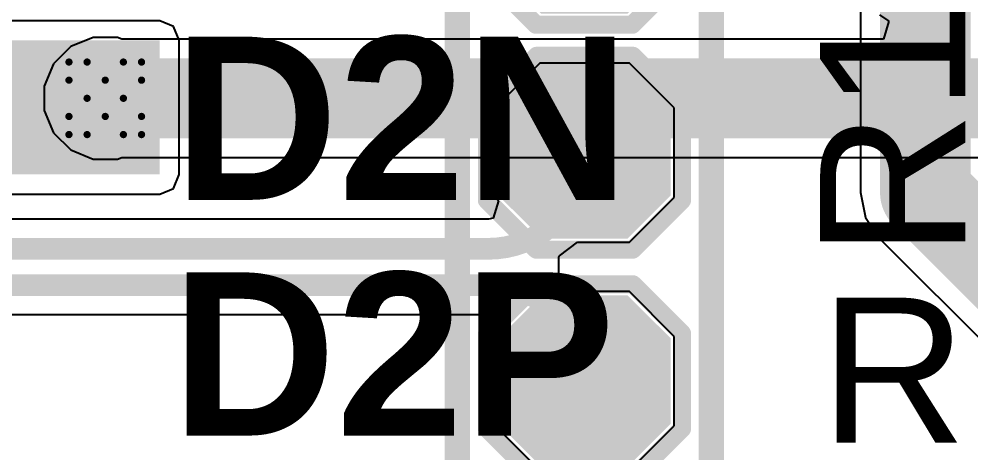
# Model space of a CAD drawing. Header units: inches. Extents: x -0.2 to 17.4, y -0.2 to 2.6.
# Drawn here: x 1.3772 to 1.6396, y 0.2752 to 0.3949 of the extents above; entities that cross this region are included whole.
import ezdxf

# ---------------------------------------------------------------- set-up
doc = ezdxf.new("R2010")
doc.units = ezdxf.units.IN
doc.header["$MEASUREMENT"] = 0
for name, color, linetype in [('Bottom Layer', 5, 'Continuous'), ('Drill Drawing', 1, 'Continuous'), ('Top Layer', 1, 'Continuous'), ('Top Overlay', 2, 'Continuous'), ('Top Paste', 8, 'Continuous'), ('Top Solder', 216, 'Continuous'), ('Via Holes', 16, 'Continuous')]:
    doc.layers.add(name, color=color, linetype=linetype)
doc.styles.add('Arial', font='', dxfattribs={"height": 0.2})
doc.styles.add('Arial_Bold', font='', dxfattribs={"height": 0.2})
doc.styles.get('Arial').set_extended_font_data('Arial')
doc.styles.get('Arial_Bold').set_extended_font_data('Arial', bold=True)

# ---------------------------------------------------------------- blocks, each defined once
blk = doc.blocks.new('T____________0_5___62')
at = {"layer": 'Top Layer'}
blk.add_hatch(color=1, dxfattribs=at).paths.add_polyline_path([(0.00984, 0.01969), (-0.00984, 0.01969), (-0.01969, 0.00984), (-0.01969, -0.00984), (-0.00984, -0.01969), (0.00984, -0.01969), (0.01969, -0.00984), (0.01969, 0.00984)])
at = {"layer": 'Top Paste'}
blk.add_hatch(color=8, dxfattribs=at).paths.add_polyline_path([(0.00984, 0.01969), (-0.00984, 0.01969), (-0.01969, 0.00984), (-0.01969, -0.00984), (-0.00984, -0.01969), (0.00984, -0.01969), (0.01969, -0.00984), (0.01969, 0.00984)])
at = {"layer": 'Top Solder'}
blk.add_hatch(color=216, dxfattribs=at).paths.add_polyline_path([(0.01184, 0.02369), (-0.01184, 0.02369), (-0.02369, 0.01184), (-0.02369, -0.01184), (-0.01184, -0.02369), (0.01184, -0.02369), (0.02369, -0.01184), (0.02369, 0.01184)])
at = {"layer": 'Top Overlay'}
for points in [[(-0.02684, 0.01312, 0.005, 0.005, 0), (-0.01321, 0.02675, 0.005, 0.005, 0)], [(-0.01321, 0.02675, 0.005, 0.005, 0), (0.01325, 0.02675, 0.005, 0.005, 0)], [(0.01325, 0.02675, 0.005, 0.005, 0), (0.02692, 0.01308, 0.005, 0.005, 0)], [(-0.02684, -0.01316, 0.005, 0.005, 0), (-0.02684, 0.01312, 0.005, 0.005, 0)], [(0.02692, -0.01299, 0.005, 0.005, 0), (0.02692, 0.01308, 0.005, 0.005, 0)], [(0.01318, -0.02672, 0.005, 0.005, 0), (0.02692, -0.01299, 0.005, 0.005, 0)], [(-0.02684, -0.01316, 0.005, 0.005, 0), (-0.01328, -0.02672, 0.005, 0.005, 0)], [(-0.01328, -0.02672, 0.005, 0.005, 0), (0.01318, -0.02672, 0.005, 0.005, 0)]]:
    blk.add_lwpolyline(points, format="xyseb", dxfattribs=at)
for points in [[(-0.01446, 0.02675, 0.0025, 0.0025, 1), (-0.01196, 0.02675, 0.0025, 0.0025, 1)], [(-0.01446, 0.02675, 0.0025, 0.0025, 1), (-0.01196, 0.02675, 0.0025, 0.0025, 1)], [(0.012, 0.02675, 0.0025, 0.0025, 1), (0.0145, 0.02675, 0.0025, 0.0025, 1)], [(0.012, 0.02675, 0.0025, 0.0025, 1), (0.0145, 0.02675, 0.0025, 0.0025, 1)], [(-0.02809, 0.01312, 0.0025, 0.0025, 1), (-0.02559, 0.01312, 0.0025, 0.0025, 1)], [(-0.02809, 0.01312, 0.0025, 0.0025, 1), (-0.02559, 0.01312, 0.0025, 0.0025, 1)], [(0.02567, 0.01308, 0.0025, 0.0025, 1), (0.02817, 0.01308, 0.0025, 0.0025, 1)], [(0.02567, 0.01308, 0.0025, 0.0025, 1), (0.02817, 0.01308, 0.0025, 0.0025, 1)], [(0.02567, -0.01299, 0.0025, 0.0025, 1), (0.02817, -0.01299, 0.0025, 0.0025, 1)], [(0.02567, -0.01299, 0.0025, 0.0025, 1), (0.02817, -0.01299, 0.0025, 0.0025, 1)], [(-0.02809, -0.01316, 0.0025, 0.0025, 1), (-0.02559, -0.01316, 0.0025, 0.0025, 1)], [(-0.02809, -0.01316, 0.0025, 0.0025, 1), (-0.02559, -0.01316, 0.0025, 0.0025, 1)], [(-0.01453, -0.02672, 0.0025, 0.0025, 1), (-0.01203, -0.02672, 0.0025, 0.0025, 1)], [(-0.01453, -0.02672, 0.0025, 0.0025, 1), (-0.01203, -0.02672, 0.0025, 0.0025, 1)], [(0.01193, -0.02672, 0.0025, 0.0025, 1), (0.01443, -0.02672, 0.0025, 0.0025, 1)], [(0.01193, -0.02672, 0.0025, 0.0025, 1), (0.01443, -0.02672, 0.0025, 0.0025, 1)]]:
    blk.add_lwpolyline(points, format="xyseb", close=True, dxfattribs=at)
blk = doc.blocks.new('T____________0_5___63')
at = {"layer": 'Top Layer'}
blk.add_hatch(color=1, dxfattribs=at).paths.add_polyline_path([(0.00984, 0.01969), (-0.00984, 0.01969), (-0.01969, 0.00984), (-0.01969, -0.00984), (-0.00984, -0.01969), (0.00984, -0.01969), (0.01969, -0.00984), (0.01969, 0.00984)])
at = {"layer": 'Top Paste'}
blk.add_hatch(color=8, dxfattribs=at).paths.add_polyline_path([(0.00984, 0.01969), (-0.00984, 0.01969), (-0.01969, 0.00984), (-0.01969, -0.00984), (-0.00984, -0.01969), (0.00984, -0.01969), (0.01969, -0.00984), (0.01969, 0.00984)])
at = {"layer": 'Top Solder'}
blk.add_hatch(color=216, dxfattribs=at).paths.add_polyline_path([(0.01184, 0.02369), (-0.01184, 0.02369), (-0.02369, 0.01184), (-0.02369, -0.01184), (-0.01184, -0.02369), (0.01184, -0.02369), (0.02369, -0.01184), (0.02369, 0.01184)])
at = {"layer": 'Top Overlay'}
for points in [[(-0.01321, 0.02675, 0.005, 0.005, 0), (-0.02684, 0.01312, 0.005, 0.005, 0)], [(0.01325, 0.02675, 0.005, 0.005, 0), (-0.01321, 0.02675, 0.005, 0.005, 0)], [(0.02692, 0.01308, 0.005, 0.005, 0), (0.01325, 0.02675, 0.005, 0.005, 0)], [(-0.02684, 0.01312, 0.005, 0.005, 0), (-0.02684, -0.01316, 0.005, 0.005, 0)], [(0.02692, 0.01308, 0.005, 0.005, 0), (0.02692, -0.01299, 0.005, 0.005, 0)], [(0.02692, -0.01299, 0.005, 0.005, 0), (0.01318, -0.02672, 0.005, 0.005, 0)], [(-0.01328, -0.02672, 0.005, 0.005, 0), (-0.02684, -0.01316, 0.005, 0.005, 0)], [(0.01318, -0.02672, 0.005, 0.005, 0), (-0.01328, -0.02672, 0.005, 0.005, 0)]]:
    blk.add_lwpolyline(points, format="xyseb", dxfattribs=at)
for points in [[(-0.01446, 0.02675, 0.0025, 0.0025, 1), (-0.01196, 0.02675, 0.0025, 0.0025, 1)], [(-0.01446, 0.02675, 0.0025, 0.0025, 1), (-0.01196, 0.02675, 0.0025, 0.0025, 1)], [(0.012, 0.02675, 0.0025, 0.0025, 1), (0.0145, 0.02675, 0.0025, 0.0025, 1)], [(0.012, 0.02675, 0.0025, 0.0025, 1), (0.0145, 0.02675, 0.0025, 0.0025, 1)], [(-0.02809, 0.01312, 0.0025, 0.0025, 1), (-0.02559, 0.01312, 0.0025, 0.0025, 1)], [(-0.02809, 0.01312, 0.0025, 0.0025, 1), (-0.02559, 0.01312, 0.0025, 0.0025, 1)], [(0.02567, 0.01308, 0.0025, 0.0025, 1), (0.02817, 0.01308, 0.0025, 0.0025, 1)], [(0.02567, 0.01308, 0.0025, 0.0025, 1), (0.02817, 0.01308, 0.0025, 0.0025, 1)], [(0.02567, -0.01299, 0.0025, 0.0025, 1), (0.02817, -0.01299, 0.0025, 0.0025, 1)], [(0.02567, -0.01299, 0.0025, 0.0025, 1), (0.02817, -0.01299, 0.0025, 0.0025, 1)], [(-0.02809, -0.01316, 0.0025, 0.0025, 1), (-0.02559, -0.01316, 0.0025, 0.0025, 1)], [(-0.02809, -0.01316, 0.0025, 0.0025, 1), (-0.02559, -0.01316, 0.0025, 0.0025, 1)], [(-0.01453, -0.02672, 0.0025, 0.0025, 1), (-0.01203, -0.02672, 0.0025, 0.0025, 1)], [(-0.01453, -0.02672, 0.0025, 0.0025, 1), (-0.01203, -0.02672, 0.0025, 0.0025, 1)], [(0.01193, -0.02672, 0.0025, 0.0025, 1), (0.01443, -0.02672, 0.0025, 0.0025, 1)], [(0.01193, -0.02672, 0.0025, 0.0025, 1), (0.01443, -0.02672, 0.0025, 0.0025, 1)]]:
    blk.add_lwpolyline(points, format="xyseb", close=True, dxfattribs=at)
blk = doc.blocks.new('T____________0_5___64')
at = {"layer": 'Top Layer'}
blk.add_hatch(color=1, dxfattribs=at).paths.add_polyline_path([(0.00984, 0.01969), (-0.00984, 0.01969), (-0.01969, 0.00984), (-0.01969, -0.00984), (-0.00984, -0.01969), (0.00984, -0.01969), (0.01969, -0.00984), (0.01969, 0.00984)])
at = {"layer": 'Top Paste'}
blk.add_hatch(color=8, dxfattribs=at).paths.add_polyline_path([(0.00984, 0.01969), (-0.00984, 0.01969), (-0.01969, 0.00984), (-0.01969, -0.00984), (-0.00984, -0.01969), (0.00984, -0.01969), (0.01969, -0.00984), (0.01969, 0.00984)])
at = {"layer": 'Top Solder'}
blk.add_hatch(color=216, dxfattribs=at).paths.add_polyline_path([(0.01184, 0.02369), (-0.01184, 0.02369), (-0.02369, 0.01184), (-0.02369, -0.01184), (-0.01184, -0.02369), (0.01184, -0.02369), (0.02369, -0.01184), (0.02369, 0.01184)])
at = {"layer": 'Top Overlay'}
for points in [[(-0.01321, 0.02675, 0.005, 0.005, 0), (-0.02684, 0.01312, 0.005, 0.005, 0)], [(0.01325, 0.02675, 0.005, 0.005, 0), (-0.01321, 0.02675, 0.005, 0.005, 0)], [(0.02692, 0.01308, 0.005, 0.005, 0), (0.01325, 0.02675, 0.005, 0.005, 0)], [(-0.02684, 0.01312, 0.005, 0.005, 0), (-0.02684, -0.01316, 0.005, 0.005, 0)], [(0.02692, 0.01308, 0.005, 0.005, 0), (0.02692, -0.01299, 0.005, 0.005, 0)], [(0.02692, -0.01299, 0.005, 0.005, 0), (0.01318, -0.02672, 0.005, 0.005, 0)], [(-0.01328, -0.02672, 0.005, 0.005, 0), (-0.02684, -0.01316, 0.005, 0.005, 0)], [(0.01318, -0.02672, 0.005, 0.005, 0), (-0.01328, -0.02672, 0.005, 0.005, 0)]]:
    blk.add_lwpolyline(points, format="xyseb", dxfattribs=at)
for points in [[(-0.01446, 0.02675, 0.0025, 0.0025, 1), (-0.01196, 0.02675, 0.0025, 0.0025, 1)], [(-0.01446, 0.02675, 0.0025, 0.0025, 1), (-0.01196, 0.02675, 0.0025, 0.0025, 1)], [(0.012, 0.02675, 0.0025, 0.0025, 1), (0.0145, 0.02675, 0.0025, 0.0025, 1)], [(0.012, 0.02675, 0.0025, 0.0025, 1), (0.0145, 0.02675, 0.0025, 0.0025, 1)], [(-0.02809, 0.01312, 0.0025, 0.0025, 1), (-0.02559, 0.01312, 0.0025, 0.0025, 1)], [(-0.02809, 0.01312, 0.0025, 0.0025, 1), (-0.02559, 0.01312, 0.0025, 0.0025, 1)], [(0.02567, 0.01308, 0.0025, 0.0025, 1), (0.02817, 0.01308, 0.0025, 0.0025, 1)], [(0.02567, 0.01308, 0.0025, 0.0025, 1), (0.02817, 0.01308, 0.0025, 0.0025, 1)], [(0.02567, -0.01299, 0.0025, 0.0025, 1), (0.02817, -0.01299, 0.0025, 0.0025, 1)], [(0.02567, -0.01299, 0.0025, 0.0025, 1), (0.02817, -0.01299, 0.0025, 0.0025, 1)], [(-0.02809, -0.01316, 0.0025, 0.0025, 1), (-0.02559, -0.01316, 0.0025, 0.0025, 1)], [(-0.02809, -0.01316, 0.0025, 0.0025, 1), (-0.02559, -0.01316, 0.0025, 0.0025, 1)], [(-0.01453, -0.02672, 0.0025, 0.0025, 1), (-0.01203, -0.02672, 0.0025, 0.0025, 1)], [(-0.01453, -0.02672, 0.0025, 0.0025, 1), (-0.01203, -0.02672, 0.0025, 0.0025, 1)], [(0.01193, -0.02672, 0.0025, 0.0025, 1), (0.01443, -0.02672, 0.0025, 0.0025, 1)], [(0.01193, -0.02672, 0.0025, 0.0025, 1), (0.01443, -0.02672, 0.0025, 0.0025, 1)]]:
    blk.add_lwpolyline(points, format="xyseb", close=True, dxfattribs=at)

msp = doc.modelspace()

# ---------------------------------------------------------------- hatches: boundary and pattern name
at = {"layer": 'Bottom Layer'}
h = msp.add_hatch(color=5, dxfattribs=at)
edge = h.paths.add_edge_path()
edge.add_arc((1.401, 0.373), 0.01181, 0, 360)
at = {"layer": 'Top Layer'}
msp.add_hatch(color=1, dxfattribs=at).paths.add_polyline_path([(1.235, 0.352), (1.416, 0.352), (1.416, 0.389), (1.235, 0.389)])
h = msp.add_hatch(color=1, dxfattribs=at)
edge = h.paths.add_edge_path()
edge.add_arc((1.401, 0.373), 0.01181, 0, 360)
at = {"layer": 'Via Holes'}
h = msp.add_hatch(color=7, dxfattribs=at)
edge = h.paths.add_edge_path()
edge.add_arc((1.401, 0.373), 0.00591, 0, 360)

# ---------------------------------------------------------------- linework, layer by layer
at = {"layer": 'Bottom Layer'}
for p, q in [((1.61438, 0.39603), (1.61695, 0.39431)), ((1.61695, 0.39431), (1.61544, 0.38931)), ((1.39766, 0.38981), (1.39148, 0.38725)), ((1.40434, 0.38981), (1.39766, 0.38981)), ((1.40554, 0.38931), (1.40434, 0.38981)), ((1.61544, 0.38931), (1.40554, 0.38931)), ((1.39148, 0.38725), (1.38675, 0.38252)), ((1.38675, 0.38252), (1.38419, 0.37634)), ((1.38419, 0.37634), (1.38419, 0.36966)), ((1.38419, 0.36966), (1.38675, 0.36348)), ((1.38675, 0.36348), (1.39148, 0.35875)), ((1.39148, 0.35875), (1.39766, 0.35619)), ((1.39766, 0.35619), (1.40434, 0.35619)), ((1.40434, 0.35619), (1.40554, 0.35669)), ((1.40554, 0.35669), (1.684, 0.35669))]:
    msp.add_line(p, q, dxfattribs=at)
msp.add_lwpolyline([(1.40144, 0.373, 0.022, 0.022, 0), (1.684, 0.373, 0.022, 0.022, 0)], format="xyseb", dxfattribs=at)
msp.add_lwpolyline([(1.39594, 0.373, 0.011, 0.011, 1), (1.40694, 0.373, 0.011, 0.011, 1)], format="xyseb", close=True, dxfattribs=at)
at = {"layer": 'Drill Drawing'}
for points in [[(1.391, 0.378, 0.002, 0.002, 0), (1.391, 0.383, 0.002, 0.002, 0)], [(1.391, 0.383, 0.002, 0.002, 0), (1.396, 0.383, 0.002, 0.002, 0)], [(1.396, 0.383, 0.002, 0.002, 0), (1.401, 0.378, 0.002, 0.002, 0)], [(1.401, 0.378, 0.002, 0.002, 0), (1.406, 0.383, 0.002, 0.002, 0)], [(1.406, 0.383, 0.002, 0.002, 0), (1.411, 0.383, 0.002, 0.002, 0)], [(1.411, 0.378, 0.002, 0.002, 0), (1.411, 0.383, 0.002, 0.002, 0)], [(1.391, 0.378, 0.002, 0.002, 0), (1.396, 0.373, 0.002, 0.002, 0)], [(1.406, 0.373, 0.002, 0.002, 0), (1.411, 0.378, 0.002, 0.002, 0)], [(1.391, 0.368, 0.002, 0.002, 0), (1.396, 0.373, 0.002, 0.002, 0)], [(1.406, 0.373, 0.002, 0.002, 0), (1.411, 0.368, 0.002, 0.002, 0)], [(1.391, 0.363, 0.002, 0.002, 0), (1.391, 0.368, 0.002, 0.002, 0)], [(1.396, 0.363, 0.002, 0.002, 0), (1.401, 0.368, 0.002, 0.002, 0)], [(1.401, 0.368, 0.002, 0.002, 0), (1.406, 0.363, 0.002, 0.002, 0)], [(1.411, 0.363, 0.002, 0.002, 0), (1.411, 0.368, 0.002, 0.002, 0)], [(1.391, 0.363, 0.002, 0.002, 0), (1.396, 0.363, 0.002, 0.002, 0)], [(1.406, 0.363, 0.002, 0.002, 0), (1.411, 0.363, 0.002, 0.002, 0)]]:
    msp.add_lwpolyline(points, format="xyseb", dxfattribs=at)
for points in [[(1.3905, 0.383, 0.001, 0.001, 1), (1.3915, 0.383, 0.001, 0.001, 1)], [(1.3905, 0.383, 0.001, 0.001, 1), (1.3915, 0.383, 0.001, 0.001, 1)], [(1.3955, 0.383, 0.001, 0.001, 1), (1.3965, 0.383, 0.001, 0.001, 1)], [(1.3955, 0.383, 0.001, 0.001, 1), (1.3965, 0.383, 0.001, 0.001, 1)], [(1.4055, 0.383, 0.001, 0.001, 1), (1.4065, 0.383, 0.001, 0.001, 1)], [(1.4055, 0.383, 0.001, 0.001, 1), (1.4065, 0.383, 0.001, 0.001, 1)], [(1.4105, 0.383, 0.001, 0.001, 1), (1.4115, 0.383, 0.001, 0.001, 1)], [(1.4105, 0.383, 0.001, 0.001, 1), (1.4115, 0.383, 0.001, 0.001, 1)], [(1.3905, 0.378, 0.001, 0.001, 1), (1.3915, 0.378, 0.001, 0.001, 1)], [(1.3905, 0.378, 0.001, 0.001, 1), (1.3915, 0.378, 0.001, 0.001, 1)], [(1.4005, 0.378, 0.001, 0.001, 1), (1.4015, 0.378, 0.001, 0.001, 1)], [(1.4005, 0.378, 0.001, 0.001, 1), (1.4015, 0.378, 0.001, 0.001, 1)], [(1.4105, 0.378, 0.001, 0.001, 1), (1.4115, 0.378, 0.001, 0.001, 1)], [(1.4105, 0.378, 0.001, 0.001, 1), (1.4115, 0.378, 0.001, 0.001, 1)], [(1.3955, 0.373, 0.001, 0.001, 1), (1.3965, 0.373, 0.001, 0.001, 1)], [(1.3955, 0.373, 0.001, 0.001, 1), (1.3965, 0.373, 0.001, 0.001, 1)], [(1.4055, 0.373, 0.001, 0.001, 1), (1.4065, 0.373, 0.001, 0.001, 1)], [(1.4055, 0.373, 0.001, 0.001, 1), (1.4065, 0.373, 0.001, 0.001, 1)], [(1.3905, 0.368, 0.001, 0.001, 1), (1.3915, 0.368, 0.001, 0.001, 1)], [(1.3905, 0.368, 0.001, 0.001, 1), (1.3915, 0.368, 0.001, 0.001, 1)], [(1.4005, 0.368, 0.001, 0.001, 1), (1.4015, 0.368, 0.001, 0.001, 1)], [(1.4005, 0.368, 0.001, 0.001, 1), (1.4015, 0.368, 0.001, 0.001, 1)], [(1.4105, 0.368, 0.001, 0.001, 1), (1.4115, 0.368, 0.001, 0.001, 1)], [(1.4105, 0.368, 0.001, 0.001, 1), (1.4115, 0.368, 0.001, 0.001, 1)], [(1.3905, 0.363, 0.001, 0.001, 1), (1.3915, 0.363, 0.001, 0.001, 1)], [(1.3905, 0.363, 0.001, 0.001, 1), (1.3915, 0.363, 0.001, 0.001, 1)], [(1.3955, 0.363, 0.001, 0.001, 1), (1.3965, 0.363, 0.001, 0.001, 1)], [(1.3955, 0.363, 0.001, 0.001, 1), (1.3965, 0.363, 0.001, 0.001, 1)], [(1.4055, 0.363, 0.001, 0.001, 1), (1.4065, 0.363, 0.001, 0.001, 1)], [(1.4055, 0.363, 0.001, 0.001, 1), (1.4065, 0.363, 0.001, 0.001, 1)], [(1.4105, 0.363, 0.001, 0.001, 1), (1.4115, 0.363, 0.001, 0.001, 1)], [(1.4105, 0.363, 0.001, 0.001, 1), (1.4115, 0.363, 0.001, 0.001, 1)]]:
    msp.add_lwpolyline(points, format="xyseb", close=True, dxfattribs=at)
at = {"layer": 'Top Layer'}
for p, q in [((1.60916, 0.40865), (1.60916, 0.347)), ((1.416, 0.39441), (1.2754, 0.39441)), ((1.41983, 0.39283), (1.416, 0.39441)), ((1.42141, 0.389), (1.41983, 0.39283)), ((1.42141, 0.352), (1.42141, 0.389)), ((1.52075, 0.38268), (1.50841, 0.37034)), ((1.54544, 0.38268), (1.52075, 0.38268)), ((1.55778, 0.37034), (1.54544, 0.38268)), ((1.50841, 0.37034), (1.50841, 0.34566)), ((1.55778, 0.34566), (1.55778, 0.37034)), ((1.41983, 0.34817), (1.42141, 0.352)), ((1.235, 0.34659), (1.416, 0.34659)), ((1.416, 0.34659), (1.41983, 0.34817)), ((1.60916, 0.347), (1.61052, 0.34017)), ((1.50937, 0.3447), (1.50792, 0.33991)), ((1.50841, 0.34566), (1.50937, 0.3447)), ((1.54544, 0.33331), (1.55778, 0.34566)), ((1.50659, 0.33966), (1.3285, 0.33966)), ((1.50662, 0.33965), (1.50659, 0.33966)), ((1.50792, 0.33991), (1.50662, 0.33965)), ((1.61052, 0.34017), (1.61438, 0.33438)), ((1.52614, 0.32952), (1.5311, 0.33331)), ((1.5311, 0.33331), (1.54544, 0.33331)), ((1.61438, 0.33438), (1.75902, 0.18975)), ((1.52598, 0.32917), (1.52614, 0.32952)), ((1.52598, 0.32383), (1.52598, 0.32917)), ((1.52614, 0.32348), (1.52598, 0.32383)), ((1.5311, 0.31968), (1.52614, 0.32348)), ((1.54544, 0.31968), (1.5311, 0.31968)), ((1.55778, 0.30734), (1.54544, 0.31968)), ((1.3285, 0.31334), (1.50659, 0.31334)), ((1.50659, 0.31334), (1.50662, 0.31335)), ((1.50662, 0.31335), (1.50792, 0.31309)), ((1.50792, 0.31309), (1.50937, 0.3083)), ((1.50937, 0.3083), (1.50841, 0.30734)), ((1.50841, 0.30734), (1.50841, 0.28266)), ((1.55778, 0.28266), (1.55778, 0.30734)), ((1.50841, 0.28266), (1.52075, 0.27032)), ((1.54544, 0.27032), (1.55778, 0.28266))]:
    msp.add_line(p, q, dxfattribs=at)
for points in [[(1.627, 0.347, 0.025, 0.025, 0), (1.627, 0.40865, 0.025, 0.025, 0)], [(1.53309, 0.358, 0.006, 0.006, -0.414214), (1.50659, 0.3315, 0.006, 0.006, 0)], [(1.627, 0.347, 0.025, 0.025, 0), (1.772, 0.202, 0.025, 0.025, 0)], [(1.3285, 0.3315, 0.006, 0.006, 0), (1.50659, 0.3315, 0.006, 0.006, 0)], [(1.3285, 0.3215, 0.006, 0.006, 0), (1.50659, 0.3215, 0.006, 0.006, 0)], [(1.50659, 0.3215, 0.006, 0.006, -0.414214), (1.53309, 0.295, 0.006, 0.006, 0)]]:
    msp.add_lwpolyline(points, format="xyseb", dxfattribs=at)
for points in [[(1.53159, 0.358, 0.003, 0.003, 1), (1.53459, 0.358, 0.003, 0.003, 1)], [(1.62075, 0.347, 0.0125, 0.0125, 1), (1.63325, 0.347, 0.0125, 0.0125, 1)], [(1.62075, 0.347, 0.0125, 0.0125, 1), (1.63325, 0.347, 0.0125, 0.0125, 1)], [(1.50509, 0.3315, 0.003, 0.003, 1), (1.50809, 0.3315, 0.003, 0.003, 1)], [(1.50509, 0.3315, 0.003, 0.003, 1), (1.50809, 0.3315, 0.003, 0.003, 1)], [(1.50509, 0.3215, 0.003, 0.003, 1), (1.50809, 0.3215, 0.003, 0.003, 1)], [(1.50509, 0.3215, 0.003, 0.003, 1), (1.50809, 0.3215, 0.003, 0.003, 1)], [(1.53159, 0.295, 0.003, 0.003, 1), (1.53459, 0.295, 0.003, 0.003, 1)]]:
    msp.add_lwpolyline(points, format="xyseb", close=True, dxfattribs=at)
at = {"layer": 'Top Overlay'}
for points in [[(1.498, 0.21286, 0.007, 0.007, 0), (1.498, 0.517, 0.007, 0.007, 0)], [(1.568, 0.134, 0.007, 0.007, 0), (1.568, 0.517, 0.007, 0.007, 0)]]:
    msp.add_lwpolyline(points, format="xyseb", dxfattribs=at)

# ---------------------------------------------------------------- block references
msp.add_blockref('T____________0_5___62', (1.53302, 0.42))
at = {"rotation": 180}
for name, p in [('T____________0_5___63', (1.53309, 0.358)), ('T____________0_5___64', (1.53309, 0.295))]:
    msp.add_blockref(name, p, dxfattribs=at)

# ---------------------------------------------------------------- texts
at = {"layer": 'Top Overlay'}
for s, height, rotation, style, p in [('R10', 0.04, 90, 'Arial', (1.63799, 0.32902)), ('D2N', 0.045, 360, 'Arial_Bold', (1.41982, 0.345)), ('D2P', 0.045, 360, 'Arial_Bold', (1.41923, 0.28))]:
    msp.add_text(s, height=height, rotation=rotation, dxfattribs=dict(at, style=style)).set_placement(p)
at = {"layer": 'Top Overlay', "style": 'Arial'}
msp.add_text('R12', height=0.04, dxfattribs=at).set_placement((1.59801, 0.27801))

doc.saveas('drawing.dxf')
